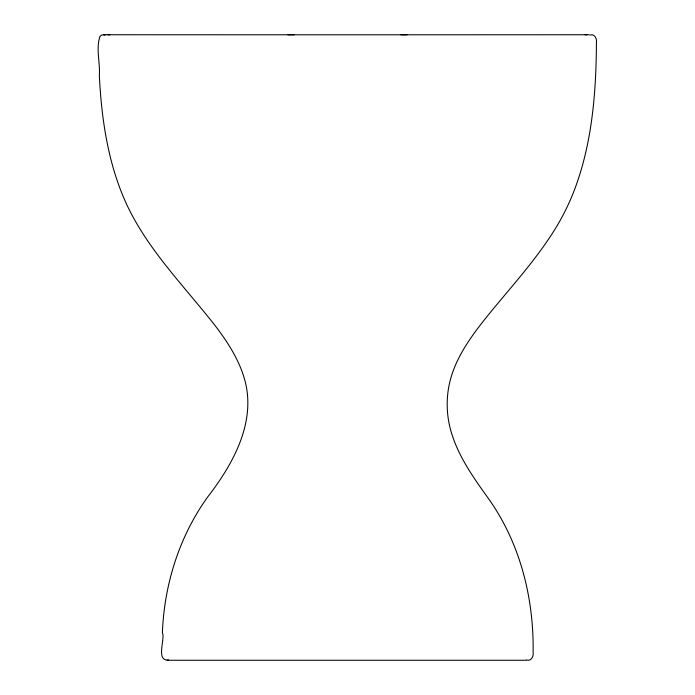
<?xml version="1.0" encoding="UTF-8"?>
<svg xmlns="http://www.w3.org/2000/svg" width="695" height="695" viewBox="0 0 695 695"><rect width="100%" height="100%" fill="white"/><g stroke="black" fill="none" stroke-linecap="round" stroke-linejoin="round"><path stroke-width="1.04" d="M589.899 35.106C594.572 33.186 597.153 38.885 596.423 42.743C596.154 93.356 592.036 145.064 573.401 192.602A236.352 236.352 0 0 1 558.406 223.547C539.398 256.012 513.77 283.795 490.062 312.785C472.087 334.981 453.661 358.898 448.614 387.767A94.225 94.225 0 0 0 447.241 406.992C447.997 441.082 468.056 470.194 487.23 496.847C519.756 541.622 533.942 597.37 533.108 652.266C533.873 656.306 531.136 661.718 526.367 659.989M109.984 34.793C106.769 35.167 102.599 33.534 100.054 36.209C95.658 48.459 100.323 62.689 99.333 75.494C101.522 119.201 108.02 163.551 126.325 203.661C147.661 249.696 184.123 286.027 215.042 325.503C226.605 340.698 237.316 356.882 243.293 375.152C258.149 419.094 233.998 462.931 207.77 496.847C179.293 536.384 164.246 584.365 162.387 632.858C165.532 638.357 155.246 661.527 168.633 659.989M589.099 34.75L400.876 34.793M585.016 34.793L587.058 34.75M288.008 34.793L406.992 34.793M294.124 34.793L107.942 34.75M167.095 660.25L525.95 660.25M103.546 34.75L104.163 34.793M103.876 34.793L105.101 35.106"/></g></svg>
